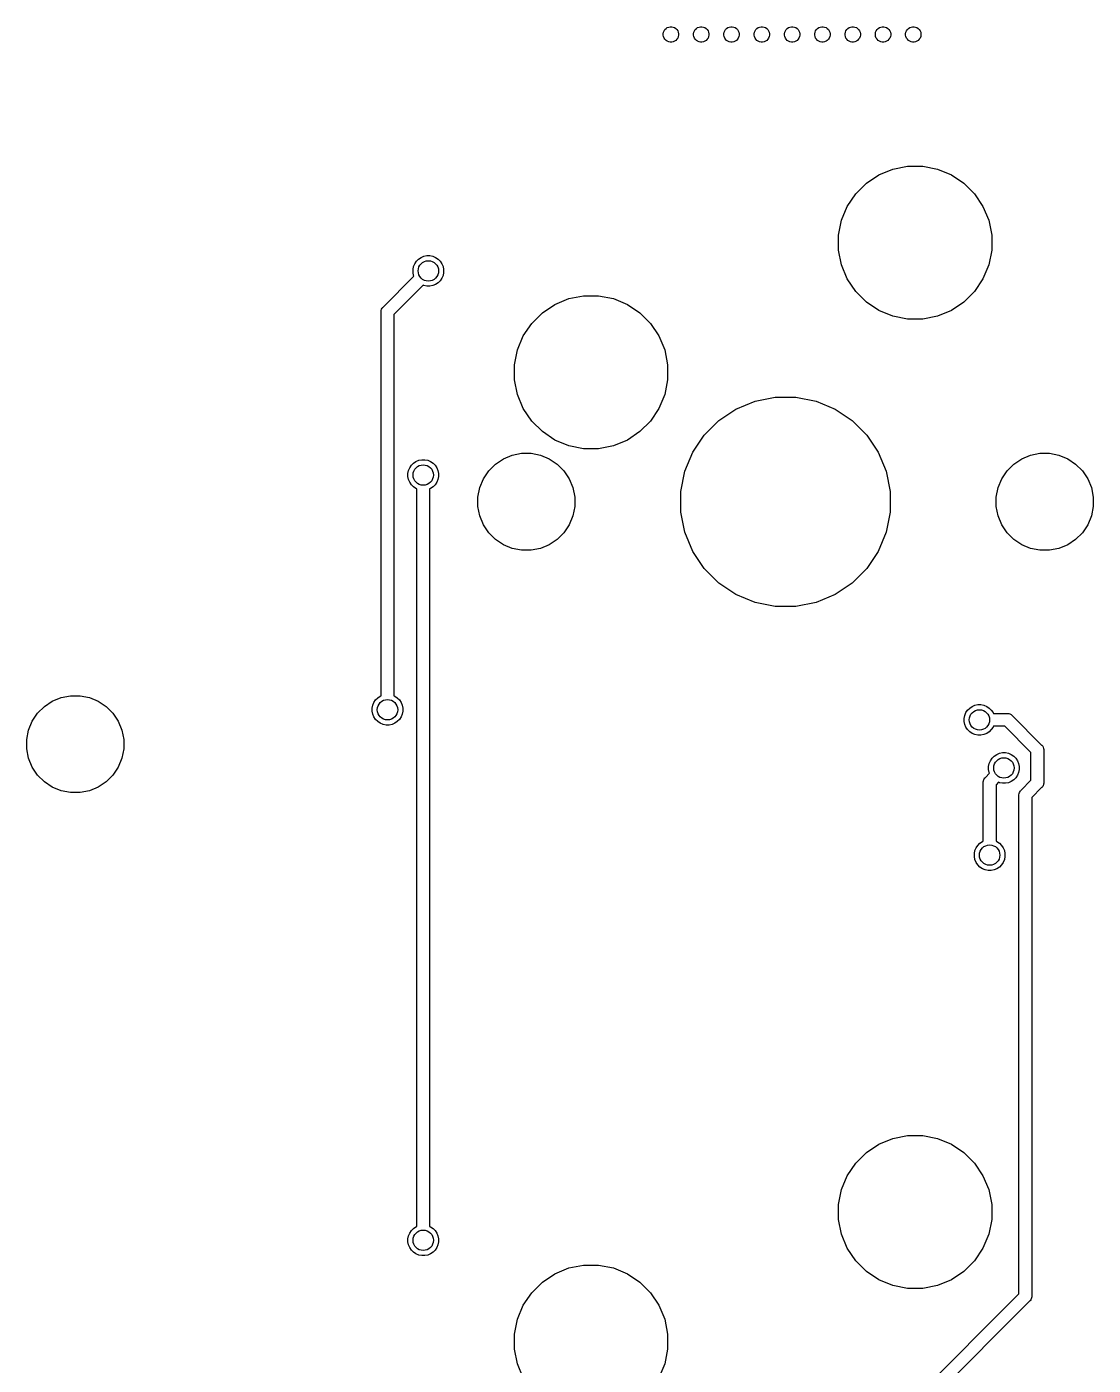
# Model space of a CAD drawing. Extents: x 0.5 to 11.1, y -4 to -0.9.
# Drawn here: x 1.702 to 2.525, y -1.888 to -0.855 of the extents above; entities that cross this region are included whole.
import ezdxf

# ---------------------------------------------------------------- set-up
doc = ezdxf.new("R2010")
doc.units = 0
doc.header["$MEASUREMENT"] = 0
doc.layers.add('BLACK', color=7, linetype='CONTINUOUS')

msp = doc.modelspace()

# ---------------------------------------------------------------- linework, layer by layer
at = {"layer": 'BLACK', "linetype": 'CONTINUOUS'}
for p, q in [((2.19405, -0.858187), (2.19469, -0.85722)), ((2.19469, -0.85722), (2.19552, -0.856397)), ((2.19552, -0.856397), (2.19648, -0.855751)), ((2.19648, -0.855751), (2.19756, -0.855306)), ((2.19756, -0.855306), (2.1987, -0.855079)), ((2.1987, -0.855079), (2.19986, -0.855079)), ((2.19986, -0.855079), (2.201, -0.855306)), ((2.201, -0.855306), (2.20208, -0.855751)), ((2.20208, -0.855751), (2.20305, -0.856397)), ((2.20305, -0.856397), (2.20387, -0.85722)), ((2.20387, -0.85722), (2.20451, -0.858187)), ((2.21742, -0.858187), (2.21807, -0.85722)), ((2.21807, -0.85722), (2.21889, -0.856397)), ((2.21889, -0.856397), (2.21986, -0.855751)), ((2.21986, -0.855751), (2.22093, -0.855306)), ((2.22093, -0.855306), (2.22208, -0.855079)), ((2.22208, -0.855079), (2.22324, -0.855079)), ((2.22324, -0.855079), (2.22438, -0.855306)), ((2.22438, -0.855306), (2.22545, -0.855751)), ((2.22545, -0.855751), (2.22642, -0.856397)), ((2.22642, -0.856397), (2.22724, -0.85722)), ((2.22724, -0.85722), (2.22789, -0.858187)), ((2.2408, -0.858187), (2.24145, -0.85722)), ((2.24145, -0.85722), (2.24227, -0.856397)), ((2.24227, -0.856397), (2.24324, -0.855751)), ((2.24324, -0.855751), (2.24431, -0.855306)), ((2.24431, -0.855306), (2.24545, -0.855079)), ((2.24545, -0.855079), (2.24662, -0.855079)), ((2.24662, -0.855079), (2.24776, -0.855306)), ((2.24776, -0.855306), (2.24883, -0.855751)), ((2.24883, -0.855751), (2.2498, -0.856397)), ((2.2498, -0.856397), (2.25062, -0.85722)), ((2.25062, -0.85722), (2.25127, -0.858187)), ((2.26418, -0.858187), (2.26482, -0.85722)), ((2.26482, -0.85722), (2.26564, -0.856397)), ((2.26564, -0.856397), (2.26661, -0.855751)), ((2.26661, -0.855751), (2.26769, -0.855306)), ((2.26769, -0.855306), (2.26883, -0.855079)), ((2.26883, -0.855079), (2.26999, -0.855079)), ((2.26999, -0.855079), (2.27113, -0.855306)), ((2.27113, -0.855306), (2.27221, -0.855751)), ((2.27221, -0.855751), (2.27317, -0.856397)), ((2.27317, -0.856397), (2.274, -0.85722)), ((2.274, -0.85722), (2.27464, -0.858187)), ((2.28755, -0.858187), (2.2882, -0.85722)), ((2.2882, -0.85722), (2.28902, -0.856397)), ((2.28902, -0.856397), (2.28999, -0.855751)), ((2.28999, -0.855751), (2.29106, -0.855306)), ((2.29106, -0.855306), (2.2922, -0.855079)), ((2.2922, -0.855079), (2.29337, -0.855079)), ((2.29337, -0.855079), (2.29451, -0.855306)), ((2.29451, -0.855306), (2.29558, -0.855751)), ((2.29558, -0.855751), (2.29655, -0.856397)), ((2.29655, -0.856397), (2.29737, -0.85722)), ((2.29737, -0.85722), (2.29802, -0.858187)), ((2.31093, -0.858187), (2.31157, -0.85722)), ((2.31157, -0.85722), (2.3124, -0.856397)), ((2.3124, -0.856397), (2.31336, -0.855751)), ((2.31336, -0.855751), (2.31444, -0.855306)), ((2.31444, -0.855306), (2.31558, -0.855079)), ((2.31558, -0.855079), (2.31674, -0.855079)), ((2.31674, -0.855079), (2.31788, -0.855306)), ((2.31788, -0.855306), (2.31896, -0.855751)), ((2.31896, -0.855751), (2.31993, -0.856397)), ((2.31993, -0.856397), (2.32075, -0.85722)), ((2.32075, -0.85722), (2.32139, -0.858187)), ((2.3343, -0.858187), (2.33495, -0.85722)), ((2.33495, -0.85722), (2.33577, -0.856397)), ((2.33577, -0.856397), (2.33674, -0.855751)), ((2.33674, -0.855751), (2.33781, -0.855306)), ((2.33781, -0.855306), (2.33896, -0.855079)), ((2.33896, -0.855079), (2.34012, -0.855079)), ((2.34012, -0.855079), (2.34126, -0.855306)), ((2.34126, -0.855306), (2.34233, -0.855751)), ((2.34233, -0.855751), (2.3433, -0.856397)), ((2.3433, -0.856397), (2.34412, -0.85722)), ((2.34412, -0.85722), (2.34477, -0.858187)), ((2.35768, -0.858187), (2.35833, -0.85722)), ((2.35833, -0.85722), (2.35915, -0.856397)), ((2.35915, -0.856397), (2.36012, -0.855751)), ((2.36012, -0.855751), (2.36119, -0.855306)), ((2.36119, -0.855306), (2.36233, -0.855079)), ((2.36233, -0.855079), (2.3635, -0.855079)), ((2.3635, -0.855079), (2.36464, -0.855306)), ((2.36464, -0.855306), (2.36571, -0.855751)), ((2.36571, -0.855751), (2.36668, -0.856397)), ((2.36668, -0.856397), (2.3675, -0.85722)), ((2.3675, -0.85722), (2.36815, -0.858187)), ((2.38106, -0.858187), (2.3817, -0.85722)), ((2.3817, -0.85722), (2.38252, -0.856397)), ((2.38252, -0.856397), (2.38349, -0.855751)), ((2.38349, -0.855751), (2.38457, -0.855306)), ((2.38457, -0.855306), (2.38571, -0.855079)), ((2.38571, -0.855079), (2.38687, -0.855079)), ((2.38687, -0.855079), (2.38801, -0.855306)), ((2.38801, -0.855306), (2.38909, -0.855751)), ((2.38909, -0.855751), (2.39005, -0.856397)), ((2.39005, -0.856397), (2.39088, -0.85722)), ((2.39088, -0.85722), (2.39152, -0.858187)), ((2.19338, -0.860403), (2.1936, -0.859262)), ((2.19338, -0.861566), (2.19338, -0.860403)), ((2.1936, -0.862707), (2.19338, -0.861566)), ((2.1936, -0.859262), (2.19405, -0.858187)), ((2.19405, -0.863782), (2.1936, -0.862707)), ((2.19469, -0.864749), (2.19405, -0.863782)), ((2.19552, -0.865571), (2.19469, -0.864749)), ((2.19648, -0.866218), (2.19552, -0.865571)), ((2.19756, -0.866663), (2.19648, -0.866218)), ((2.1987, -0.86689), (2.19756, -0.866663)), ((2.19986, -0.86689), (2.1987, -0.86689)), ((2.201, -0.866663), (2.19986, -0.86689)), ((2.20208, -0.866218), (2.201, -0.866663)), ((2.20305, -0.865571), (2.20208, -0.866218)), ((2.20387, -0.864749), (2.20305, -0.865571)), ((2.20451, -0.863782), (2.20387, -0.864749)), ((2.20451, -0.858187), (2.20496, -0.859262)), ((2.20496, -0.862707), (2.20451, -0.863782)), ((2.20496, -0.859262), (2.20519, -0.860403)), ((2.20519, -0.861566), (2.20496, -0.862707)), ((2.20519, -0.860403), (2.20519, -0.861566)), ((2.21675, -0.860403), (2.21698, -0.859262)), ((2.21675, -0.861566), (2.21675, -0.860403)), ((2.21698, -0.862707), (2.21675, -0.861566)), ((2.21698, -0.859262), (2.21742, -0.858187)), ((2.21742, -0.863782), (2.21698, -0.862707)), ((2.21807, -0.864749), (2.21742, -0.863782)), ((2.21889, -0.865571), (2.21807, -0.864749)), ((2.21986, -0.866218), (2.21889, -0.865571)), ((2.22093, -0.866663), (2.21986, -0.866218)), ((2.22208, -0.86689), (2.22093, -0.866663)), ((2.22324, -0.86689), (2.22208, -0.86689)), ((2.22438, -0.866663), (2.22324, -0.86689)), ((2.22545, -0.866218), (2.22438, -0.866663)), ((2.22642, -0.865571), (2.22545, -0.866218)), ((2.22724, -0.864749), (2.22642, -0.865571)), ((2.22789, -0.863782), (2.22724, -0.864749)), ((2.22789, -0.858187), (2.22834, -0.859262)), ((2.22834, -0.862707), (2.22789, -0.863782)), ((2.22834, -0.859262), (2.22856, -0.860403)), ((2.22856, -0.861566), (2.22834, -0.862707)), ((2.22856, -0.860403), (2.22856, -0.861566)), ((2.24013, -0.860403), (2.24035, -0.859262)), ((2.24013, -0.861566), (2.24013, -0.860403)), ((2.24035, -0.862707), (2.24013, -0.861566)), ((2.24035, -0.859262), (2.2408, -0.858187)), ((2.2408, -0.863782), (2.24035, -0.862707)), ((2.24145, -0.864749), (2.2408, -0.863782)), ((2.24227, -0.865571), (2.24145, -0.864749)), ((2.24324, -0.866218), (2.24227, -0.865571)), ((2.24431, -0.866663), (2.24324, -0.866218)), ((2.24545, -0.86689), (2.24431, -0.866663)), ((2.24662, -0.86689), (2.24545, -0.86689)), ((2.24776, -0.866663), (2.24662, -0.86689)), ((2.24883, -0.866218), (2.24776, -0.866663)), ((2.2498, -0.865571), (2.24883, -0.866218)), ((2.25062, -0.864749), (2.2498, -0.865571)), ((2.25127, -0.863782), (2.25062, -0.864749)), ((2.25127, -0.858187), (2.25171, -0.859262)), ((2.25171, -0.862707), (2.25127, -0.863782)), ((2.25171, -0.859262), (2.25194, -0.860403)), ((2.25194, -0.861566), (2.25171, -0.862707)), ((2.25194, -0.860403), (2.25194, -0.861566)), ((2.2635, -0.860403), (2.26373, -0.859262)), ((2.2635, -0.861566), (2.2635, -0.860403)), ((2.26373, -0.862707), (2.2635, -0.861566)), ((2.26373, -0.859262), (2.26418, -0.858187)), ((2.26418, -0.863782), (2.26373, -0.862707)), ((2.26482, -0.864749), (2.26418, -0.863782)), ((2.26564, -0.865571), (2.26482, -0.864749)), ((2.26661, -0.866218), (2.26564, -0.865571)), ((2.26769, -0.866663), (2.26661, -0.866218)), ((2.26883, -0.86689), (2.26769, -0.866663)), ((2.26999, -0.86689), (2.26883, -0.86689)), ((2.27113, -0.866663), (2.26999, -0.86689)), ((2.27221, -0.866218), (2.27113, -0.866663)), ((2.27317, -0.865571), (2.27221, -0.866218)), ((2.274, -0.864749), (2.27317, -0.865571)), ((2.27464, -0.863782), (2.274, -0.864749)), ((2.27464, -0.858187), (2.27509, -0.859262)), ((2.27509, -0.862707), (2.27464, -0.863782)), ((2.27509, -0.859262), (2.27531, -0.860403)), ((2.27531, -0.861566), (2.27509, -0.862707)), ((2.27531, -0.860403), (2.27531, -0.861566)), ((2.28688, -0.860403), (2.28711, -0.859262)), ((2.28688, -0.861566), (2.28688, -0.860403)), ((2.28711, -0.862707), (2.28688, -0.861566)), ((2.28711, -0.859262), (2.28755, -0.858187)), ((2.28755, -0.863782), (2.28711, -0.862707)), ((2.2882, -0.864749), (2.28755, -0.863782)), ((2.28902, -0.865571), (2.2882, -0.864749)), ((2.28999, -0.866218), (2.28902, -0.865571)), ((2.29106, -0.866663), (2.28999, -0.866218)), ((2.2922, -0.86689), (2.29106, -0.866663)), ((2.29337, -0.86689), (2.2922, -0.86689)), ((2.29451, -0.866663), (2.29337, -0.86689)), ((2.29558, -0.866218), (2.29451, -0.866663)), ((2.29655, -0.865571), (2.29558, -0.866218)), ((2.29737, -0.864749), (2.29655, -0.865571)), ((2.29802, -0.863782), (2.29737, -0.864749)), ((2.29802, -0.858187), (2.29846, -0.859262)), ((2.29846, -0.862707), (2.29802, -0.863782)), ((2.29846, -0.859262), (2.29869, -0.860403)), ((2.29869, -0.861566), (2.29846, -0.862707)), ((2.29869, -0.860403), (2.29869, -0.861566)), ((2.31026, -0.860403), (2.31048, -0.859262)), ((2.31026, -0.861566), (2.31026, -0.860403)), ((2.31048, -0.862707), (2.31026, -0.861566)), ((2.31048, -0.859262), (2.31093, -0.858187)), ((2.31093, -0.863782), (2.31048, -0.862707)), ((2.31157, -0.864749), (2.31093, -0.863782)), ((2.3124, -0.865571), (2.31157, -0.864749)), ((2.31336, -0.866218), (2.3124, -0.865571)), ((2.31444, -0.866663), (2.31336, -0.866218)), ((2.31558, -0.86689), (2.31444, -0.866663)), ((2.31674, -0.86689), (2.31558, -0.86689)), ((2.31788, -0.866663), (2.31674, -0.86689)), ((2.31896, -0.866218), (2.31788, -0.866663)), ((2.31993, -0.865571), (2.31896, -0.866218)), ((2.32075, -0.864749), (2.31993, -0.865571)), ((2.32139, -0.863782), (2.32075, -0.864749)), ((2.32139, -0.858187), (2.32184, -0.859262)), ((2.32184, -0.862707), (2.32139, -0.863782)), ((2.32184, -0.859262), (2.32207, -0.860403)), ((2.32207, -0.861566), (2.32184, -0.862707)), ((2.32207, -0.860403), (2.32207, -0.861566)), ((2.33363, -0.860403), (2.33386, -0.859262)), ((2.33363, -0.861566), (2.33363, -0.860403)), ((2.33386, -0.862707), (2.33363, -0.861566)), ((2.33386, -0.859262), (2.3343, -0.858187)), ((2.3343, -0.863782), (2.33386, -0.862707)), ((2.33495, -0.864749), (2.3343, -0.863782)), ((2.33577, -0.865571), (2.33495, -0.864749)), ((2.33674, -0.866218), (2.33577, -0.865571)), ((2.33781, -0.866663), (2.33674, -0.866218)), ((2.33896, -0.86689), (2.33781, -0.866663)), ((2.34012, -0.86689), (2.33896, -0.86689)), ((2.34126, -0.866663), (2.34012, -0.86689)), ((2.34233, -0.866218), (2.34126, -0.866663)), ((2.3433, -0.865571), (2.34233, -0.866218)), ((2.34412, -0.864749), (2.3433, -0.865571)), ((2.34477, -0.863782), (2.34412, -0.864749)), ((2.34477, -0.858187), (2.34522, -0.859262)), ((2.34522, -0.862707), (2.34477, -0.863782)), ((2.34522, -0.859262), (2.34544, -0.860403)), ((2.34544, -0.861566), (2.34522, -0.862707)), ((2.34544, -0.860403), (2.34544, -0.861566)), ((2.35701, -0.860403), (2.35723, -0.859262)), ((2.35701, -0.861566), (2.35701, -0.860403)), ((2.35723, -0.862707), (2.35701, -0.861566)), ((2.35723, -0.859262), (2.35768, -0.858187)), ((2.35768, -0.863782), (2.35723, -0.862707)), ((2.35833, -0.864749), (2.35768, -0.863782)), ((2.35915, -0.865571), (2.35833, -0.864749)), ((2.36012, -0.866218), (2.35915, -0.865571)), ((2.36119, -0.866663), (2.36012, -0.866218)), ((2.36233, -0.86689), (2.36119, -0.866663)), ((2.3635, -0.86689), (2.36233, -0.86689)), ((2.36464, -0.866663), (2.3635, -0.86689)), ((2.36571, -0.866218), (2.36464, -0.866663)), ((2.36668, -0.865571), (2.36571, -0.866218)), ((2.3675, -0.864749), (2.36668, -0.865571)), ((2.36815, -0.863782), (2.3675, -0.864749)), ((2.36815, -0.858187), (2.36859, -0.859262)), ((2.36859, -0.862707), (2.36815, -0.863782)), ((2.36859, -0.859262), (2.36882, -0.860403)), ((2.36882, -0.861566), (2.36859, -0.862707)), ((2.36882, -0.860403), (2.36882, -0.861566)), ((2.38038, -0.860403), (2.38061, -0.859262)), ((2.38038, -0.861566), (2.38038, -0.860403)), ((2.38061, -0.862707), (2.38038, -0.861566)), ((2.38061, -0.859262), (2.38106, -0.858187)), ((2.38106, -0.863782), (2.38061, -0.862707)), ((2.3817, -0.864749), (2.38106, -0.863782)), ((2.38252, -0.865571), (2.3817, -0.864749)), ((2.38349, -0.866218), (2.38252, -0.865571)), ((2.38457, -0.866663), (2.38349, -0.866218)), ((2.38571, -0.86689), (2.38457, -0.866663)), ((2.38687, -0.86689), (2.38571, -0.86689)), ((2.38801, -0.866663), (2.38687, -0.86689)), ((2.38909, -0.866218), (2.38801, -0.866663)), ((2.39005, -0.865571), (2.38909, -0.866218)), ((2.39088, -0.864749), (2.39005, -0.865571)), ((2.39152, -0.863782), (2.39088, -0.864749)), ((2.39152, -0.858187), (2.39197, -0.859262)), ((2.39197, -0.862707), (2.39152, -0.863782)), ((2.39197, -0.859262), (2.39219, -0.860403)), ((2.39219, -0.861566), (2.39197, -0.862707)), ((2.39219, -0.860403), (2.39219, -0.861566)), ((2.35005, -0.975782), (2.35972, -0.96932)), ((2.35972, -0.96932), (2.37047, -0.964868)), ((2.37047, -0.964868), (2.38188, -0.962598)), ((2.38188, -0.962598), (2.39351, -0.962598)), ((2.39351, -0.962598), (2.40492, -0.964868)), ((2.40492, -0.964868), (2.41567, -0.96932)), ((2.41567, -0.96932), (2.42534, -0.975782)), ((2.34183, -0.984008), (2.35005, -0.975782)), ((2.42534, -0.975782), (2.43357, -0.984008)), ((2.33536, -0.99368), (2.34183, -0.984008)), ((2.43357, -0.984008), (2.44003, -0.99368)), ((2.33091, -1.00443), (2.33536, -0.99368)), ((2.44003, -0.99368), (2.44448, -1.00443)), ((2.32864, -1.01584), (2.33091, -1.00443)), ((2.44448, -1.00443), (2.44675, -1.01584)), ((2.32864, -1.02747), (2.32864, -1.01584)), ((2.44675, -1.01584), (2.44675, -1.02747)), ((2.00651, -1.03304), (2.00866, -1.03215)), ((2.00866, -1.03215), (2.01094, -1.03169)), ((2.01094, -1.03169), (2.01327, -1.03169)), ((2.01327, -1.03169), (2.01555, -1.03215)), ((2.01555, -1.03215), (2.0177, -1.03304)), ((2.33091, -1.03888), (2.32864, -1.02747)), ((2.44675, -1.02747), (2.44448, -1.03888)), ((2.0003, -1.04234), (2.00075, -1.04006)), ((2.0003, -1.04467), (2.0003, -1.04234)), ((2.00075, -1.04006), (2.00164, -1.03791)), ((2.00164, -1.03791), (2.00293, -1.03597)), ((2.00293, -1.03597), (2.00458, -1.03433)), ((2.00458, -1.03433), (2.00651, -1.03304)), ((2.0177, -1.03304), (2.01964, -1.03433)), ((2.01964, -1.03433), (2.02128, -1.03597)), ((2.02128, -1.03597), (2.02257, -1.03791)), ((2.02257, -1.03791), (2.02346, -1.04006)), ((2.02346, -1.04006), (2.02392, -1.04234)), ((2.02392, -1.04234), (2.02392, -1.04467)), ((2.33536, -1.04963), (2.33091, -1.03888)), ((2.44448, -1.03888), (2.44003, -1.04963)), ((1.9773, -1.07135), (2.00103, -1.04762)), ((2.00075, -1.04695), (2.0003, -1.04467)), ((2.00103, -1.04762), (2.00075, -1.04695)), ((2.01964, -1.05268), (2.0177, -1.05397)), ((2.02128, -1.05103), (2.01964, -1.05268)), ((2.02257, -1.0491), (2.02128, -1.05103)), ((2.02346, -1.04695), (2.02257, -1.0491)), ((2.02392, -1.04467), (2.02346, -1.04695)), ((2.34183, -1.0593), (2.33536, -1.04963)), ((2.44003, -1.04963), (2.43357, -1.0593)), ((2.00799, -1.05458), (1.98553, -1.07704)), ((2.00866, -1.05486), (2.00799, -1.05458)), ((2.01094, -1.05531), (2.00866, -1.05486)), ((2.01327, -1.05531), (2.01094, -1.05531)), ((2.01555, -1.05486), (2.01327, -1.05531)), ((2.0177, -1.05397), (2.01555, -1.05486)), ((2.12047, -1.06487), (2.13188, -1.0626)), ((2.13188, -1.0626), (2.14351, -1.0626)), ((2.14351, -1.0626), (2.15492, -1.06487)), ((2.35005, -1.06752), (2.34183, -1.0593)), ((2.43357, -1.0593), (2.42534, -1.06752)), ((1.97567, -1.075), (1.97576, -1.07404)), ((1.97576, -1.07404), (1.97604, -1.07311)), ((1.97604, -1.07311), (1.9765, -1.07225)), ((1.9765, -1.07225), (1.97696, -1.07169)), ((1.97696, -1.07169), (1.97711, -1.0715)), ((1.97696, -1.07169), (1.97696, -1.07169)), ((1.97711, -1.0715), (1.9773, -1.07135)), ((2.10005, -1.07578), (2.10972, -1.06932)), ((2.10972, -1.06932), (2.12047, -1.06487)), ((2.15492, -1.06487), (2.16567, -1.06932)), ((2.16567, -1.06932), (2.17534, -1.07578)), ((2.35972, -1.07399), (2.35005, -1.06752)), ((2.37047, -1.07844), (2.35972, -1.07399)), ((2.41567, -1.07399), (2.40492, -1.07844)), ((2.42534, -1.06752), (2.41567, -1.07399)), ((1.97569, -1.07524), (1.97567, -1.075)), ((1.97569, -1.37134), (1.97569, -1.07524)), ((1.98553, -1.07704), (1.98553, -1.37134)), ((2.08536, -1.09368), (2.09183, -1.08401)), ((2.09183, -1.08401), (2.10005, -1.07578)), ((2.17534, -1.07578), (2.18357, -1.08401)), ((2.18357, -1.08401), (2.19003, -1.09368)), ((2.38188, -1.08071), (2.37047, -1.07844)), ((2.39351, -1.08071), (2.38188, -1.08071)), ((2.40492, -1.07844), (2.39351, -1.08071)), ((2.08091, -1.10443), (2.08536, -1.09368)), ((2.19003, -1.09368), (2.19448, -1.10443)), ((2.07864, -1.11584), (2.08091, -1.10443)), ((2.19448, -1.10443), (2.19675, -1.11584)), ((2.07864, -1.12747), (2.07864, -1.11584)), ((2.19675, -1.11584), (2.19675, -1.12747)), ((2.08091, -1.13888), (2.07864, -1.12747)), ((2.19675, -1.12747), (2.19448, -1.13888)), ((2.08536, -1.14963), (2.08091, -1.13888)), ((2.19448, -1.13888), (2.19003, -1.14963)), ((2.24947, -1.15013), (2.26416, -1.14405)), ((2.26416, -1.14405), (2.27975, -1.14094)), ((2.27975, -1.14094), (2.29565, -1.14094)), ((2.29565, -1.14094), (2.31124, -1.14405)), ((2.31124, -1.14405), (2.32593, -1.15013)), ((2.09183, -1.1593), (2.08536, -1.14963)), ((2.19003, -1.14963), (2.18357, -1.1593)), ((2.23625, -1.15896), (2.24947, -1.15013)), ((2.32593, -1.15013), (2.33915, -1.15896)), ((2.10005, -1.16752), (2.09183, -1.1593)), ((2.18357, -1.1593), (2.17534, -1.16752)), ((2.22501, -1.1702), (2.23625, -1.15896)), ((2.33915, -1.15896), (2.35039, -1.1702)), ((2.10972, -1.17399), (2.10005, -1.16752)), ((2.12047, -1.17844), (2.10972, -1.17399)), ((2.16567, -1.17399), (2.15492, -1.17844)), ((2.17534, -1.16752), (2.16567, -1.17399)), ((2.21617, -1.18342), (2.22501, -1.1702)), ((2.35039, -1.1702), (2.35922, -1.18342)), ((2.06998, -1.18851), (2.07679, -1.18569)), ((2.07679, -1.18569), (2.08401, -1.18425)), ((2.08401, -1.18425), (2.09138, -1.18425)), ((2.09138, -1.18425), (2.09861, -1.18569)), ((2.09861, -1.18569), (2.10541, -1.18851)), ((2.13188, -1.18071), (2.12047, -1.17844)), ((2.14351, -1.18071), (2.13188, -1.18071)), ((2.15492, -1.17844), (2.14351, -1.18071)), ((2.21009, -1.19811), (2.21617, -1.18342)), ((2.35922, -1.18342), (2.3653, -1.19811)), ((2.46998, -1.18851), (2.47679, -1.18569)), ((2.47679, -1.18569), (2.48401, -1.18425)), ((2.48401, -1.18425), (2.49138, -1.18425)), ((2.49138, -1.18425), (2.49861, -1.18569)), ((2.49861, -1.18569), (2.50541, -1.18851)), ((1.99636, -1.19982), (1.99681, -1.19754)), ((1.99681, -1.19754), (1.9977, -1.19539)), ((1.9977, -1.19539), (1.999, -1.19346)), ((1.999, -1.19346), (2.00064, -1.19181)), ((2.00064, -1.19181), (2.00257, -1.19052)), ((2.00257, -1.19052), (2.00472, -1.18963)), ((2.00472, -1.18963), (2.00701, -1.18917)), ((2.00701, -1.18917), (2.00933, -1.18917)), ((2.00933, -1.18917), (2.01161, -1.18963)), ((2.01161, -1.18963), (2.01376, -1.19052)), ((2.01376, -1.19052), (2.0157, -1.19181)), ((2.0157, -1.19181), (2.01734, -1.19346)), ((2.01734, -1.19346), (2.01864, -1.19539)), ((2.01864, -1.19539), (2.01953, -1.19754)), ((2.01953, -1.19754), (2.01998, -1.19982)), ((2.05455, -1.20394), (2.05865, -1.19781)), ((2.05865, -1.19781), (2.06385, -1.1926)), ((2.06385, -1.1926), (2.06998, -1.18851)), ((2.10541, -1.18851), (2.11154, -1.1926)), ((2.11154, -1.1926), (2.11675, -1.19781)), ((2.11675, -1.19781), (2.12084, -1.20394)), ((2.20699, -1.2137), (2.21009, -1.19811)), ((2.3653, -1.19811), (2.36841, -1.2137)), ((2.45455, -1.20394), (2.45865, -1.19781)), ((2.45865, -1.19781), (2.46385, -1.1926)), ((2.46385, -1.1926), (2.46998, -1.18851)), ((2.50541, -1.18851), (2.51154, -1.1926)), ((2.51154, -1.1926), (2.51675, -1.19781)), ((2.51675, -1.19781), (2.52084, -1.20394)), ((1.99636, -1.20215), (1.99636, -1.19982)), ((1.99681, -1.20443), (1.99636, -1.20215)), ((1.9977, -1.20658), (1.99681, -1.20443)), ((1.999, -1.20851), (1.9977, -1.20658)), ((2.01864, -1.20658), (2.01734, -1.20851)), ((2.01953, -1.20443), (2.01864, -1.20658)), ((2.01998, -1.20215), (2.01953, -1.20443)), ((2.01998, -1.19982), (2.01998, -1.20215)), ((2.05173, -1.21074), (2.05455, -1.20394)), ((2.12084, -1.20394), (2.12366, -1.21074)), ((2.45173, -1.21074), (2.45455, -1.20394)), ((2.52084, -1.20394), (2.52366, -1.21074)), ((2.00064, -1.21016), (1.999, -1.20851)), ((2.00257, -1.21145), (2.00064, -1.21016)), ((2.00325, -1.21173), (2.00257, -1.21145)), ((2.00325, -1.78079), (2.00325, -1.21173)), ((2.01376, -1.21145), (2.01309, -1.21173)), ((2.01309, -1.21173), (2.01309, -1.78079)), ((2.0157, -1.21016), (2.01376, -1.21145)), ((2.01734, -1.20851), (2.0157, -1.21016)), ((2.0503, -1.21797), (2.05173, -1.21074)), ((2.0503, -1.22534), (2.0503, -1.21797)), ((2.12366, -1.21074), (2.1251, -1.21797)), ((2.1251, -1.21797), (2.1251, -1.22534)), ((2.20699, -1.2296), (2.20699, -1.2137)), ((2.36841, -1.2137), (2.36841, -1.2296)), ((2.4503, -1.21797), (2.45173, -1.21074)), ((2.4503, -1.22534), (2.4503, -1.21797)), ((2.52366, -1.21074), (2.5251, -1.21797)), ((2.5251, -1.21797), (2.5251, -1.22534)), ((2.05173, -1.23256), (2.0503, -1.22534)), ((2.1251, -1.22534), (2.12366, -1.23256)), ((2.45173, -1.23256), (2.4503, -1.22534)), ((2.5251, -1.22534), (2.52366, -1.23256)), ((2.05455, -1.23937), (2.05173, -1.23256)), ((2.05865, -1.2455), (2.05455, -1.23937)), ((2.12084, -1.23937), (2.11675, -1.2455)), ((2.12366, -1.23256), (2.12084, -1.23937)), ((2.21009, -1.2452), (2.20699, -1.2296)), ((2.36841, -1.2296), (2.3653, -1.2452)), ((2.45455, -1.23937), (2.45173, -1.23256)), ((2.45865, -1.2455), (2.45455, -1.23937)), ((2.52084, -1.23937), (2.51675, -1.2455)), ((2.52366, -1.23256), (2.52084, -1.23937)), ((2.06385, -1.25071), (2.05865, -1.2455)), ((2.11675, -1.2455), (2.11154, -1.25071)), ((2.21617, -1.25988), (2.21009, -1.2452)), ((2.3653, -1.2452), (2.35922, -1.25988)), ((2.46385, -1.25071), (2.45865, -1.2455)), ((2.51675, -1.2455), (2.51154, -1.25071)), ((2.06998, -1.2548), (2.06385, -1.25071)), ((2.07679, -1.25762), (2.06998, -1.2548)), ((2.08401, -1.25906), (2.07679, -1.25762)), ((2.09138, -1.25906), (2.08401, -1.25906)), ((2.09861, -1.25762), (2.09138, -1.25906)), ((2.10541, -1.2548), (2.09861, -1.25762)), ((2.11154, -1.25071), (2.10541, -1.2548)), ((2.22501, -1.2731), (2.21617, -1.25988)), ((2.35922, -1.25988), (2.35039, -1.2731)), ((2.46998, -1.2548), (2.46385, -1.25071)), ((2.47679, -1.25762), (2.46998, -1.2548)), ((2.48401, -1.25906), (2.47679, -1.25762)), ((2.49138, -1.25906), (2.48401, -1.25906)), ((2.49861, -1.25762), (2.49138, -1.25906)), ((2.50541, -1.2548), (2.49861, -1.25762)), ((2.51154, -1.25071), (2.50541, -1.2548)), ((2.23625, -1.28434), (2.22501, -1.2731)), ((2.35039, -1.2731), (2.33915, -1.28434)), ((2.24947, -1.29318), (2.23625, -1.28434)), ((2.33915, -1.28434), (2.32593, -1.29318)), ((2.26416, -1.29926), (2.24947, -1.29318)), ((2.27975, -1.30236), (2.26416, -1.29926)), ((2.31124, -1.29926), (2.29565, -1.30236)), ((2.32593, -1.29318), (2.31124, -1.29926)), ((2.29565, -1.30236), (2.27975, -1.30236)), ((1.72195, -1.37552), (1.72876, -1.3727)), ((1.72876, -1.3727), (1.73598, -1.37126)), ((1.73598, -1.37126), (1.74335, -1.37126)), ((1.74335, -1.37126), (1.75057, -1.3727)), ((1.75057, -1.3727), (1.75738, -1.37552)), ((1.97144, -1.37456), (1.97308, -1.37291)), ((1.97308, -1.37291), (1.97502, -1.37162)), ((1.97502, -1.37162), (1.97569, -1.37134)), ((1.98553, -1.37134), (1.9862, -1.37162)), ((1.9862, -1.37162), (1.98814, -1.37291)), ((1.98814, -1.37291), (1.98978, -1.37456)), ((1.71061, -1.38482), (1.71582, -1.37961)), ((1.71582, -1.37961), (1.72195, -1.37552)), ((1.75738, -1.37552), (1.76351, -1.37961)), ((1.76351, -1.37961), (1.76872, -1.38482)), ((1.9688, -1.38092), (1.96925, -1.37864)), ((1.9688, -1.38325), (1.9688, -1.38092)), ((1.96925, -1.38553), (1.9688, -1.38325)), ((1.96925, -1.37864), (1.97014, -1.37649)), ((1.97014, -1.37649), (1.97144, -1.37456)), ((1.98978, -1.37456), (1.99108, -1.37649)), ((1.99108, -1.37649), (1.99197, -1.37864)), ((1.99197, -1.37864), (1.99242, -1.38092)), ((1.99242, -1.38325), (1.99197, -1.38553)), ((1.99242, -1.38092), (1.99242, -1.38325)), ((2.42684, -1.38437), (2.42813, -1.38243)), ((2.42813, -1.38243), (2.42977, -1.38079)), ((2.42977, -1.38079), (2.43171, -1.37949)), ((2.43171, -1.37949), (2.43386, -1.3786)), ((2.43386, -1.3786), (2.43614, -1.37815)), ((2.43614, -1.37815), (2.43847, -1.37815)), ((2.43847, -1.37815), (2.44075, -1.3786)), ((2.44075, -1.3786), (2.4429, -1.37949)), ((2.4429, -1.37949), (2.44483, -1.38079)), ((2.44483, -1.38079), (2.44648, -1.38243)), ((2.44648, -1.38243), (2.44777, -1.38437)), ((1.7037, -1.39775), (1.70652, -1.39095)), ((1.70652, -1.39095), (1.71061, -1.38482)), ((1.76872, -1.38482), (1.77281, -1.39095)), ((1.77281, -1.39095), (1.77563, -1.39775)), ((1.97014, -1.38768), (1.96925, -1.38553)), ((1.97144, -1.38962), (1.97014, -1.38768)), ((1.97308, -1.39126), (1.97144, -1.38962)), ((1.97502, -1.39255), (1.97308, -1.39126)), ((1.97717, -1.39344), (1.97502, -1.39255)), ((1.97945, -1.3939), (1.97717, -1.39344)), ((1.98177, -1.3939), (1.97945, -1.3939)), ((1.98406, -1.39344), (1.98177, -1.3939)), ((1.9862, -1.39255), (1.98406, -1.39344)), ((1.98814, -1.39126), (1.9862, -1.39255)), ((1.98978, -1.38962), (1.98814, -1.39126)), ((1.99108, -1.38768), (1.98978, -1.38962)), ((1.99197, -1.38553), (1.99108, -1.38768)), ((2.42549, -1.3888), (2.42595, -1.38652)), ((2.42549, -1.39112), (2.42549, -1.3888)), ((2.42595, -1.39341), (2.42549, -1.39112)), ((2.42595, -1.38652), (2.42684, -1.38437)), ((2.42684, -1.39556), (2.42595, -1.39341)), ((2.44777, -1.38437), (2.44805, -1.38504)), ((2.44805, -1.38504), (2.45872, -1.38504)), ((2.45872, -1.38504), (2.45896, -1.38502)), ((2.45896, -1.38502), (2.4592, -1.38504)), ((2.4592, -1.38504), (2.4592, -1.38504)), ((2.4592, -1.38504), (2.45992, -1.38511)), ((2.45992, -1.38511), (2.46085, -1.38539)), ((2.46085, -1.38539), (2.4617, -1.38585)), ((2.4617, -1.38585), (2.46245, -1.38646)), ((2.46245, -1.38646), (2.46261, -1.38665)), ((2.46261, -1.38665), (2.4853, -1.40934)), ((1.70226, -1.40498), (1.7037, -1.39775)), ((1.77563, -1.39775), (1.77707, -1.40498)), ((2.42813, -1.39749), (2.42684, -1.39556)), ((2.42977, -1.39913), (2.42813, -1.39749)), ((2.43171, -1.40043), (2.42977, -1.39913)), ((2.43386, -1.40132), (2.43171, -1.40043)), ((2.43614, -1.40177), (2.43386, -1.40132)), ((2.43847, -1.40177), (2.43614, -1.40177)), ((2.44075, -1.40132), (2.43847, -1.40177)), ((2.4429, -1.40043), (2.44075, -1.40132)), ((2.44483, -1.39913), (2.4429, -1.40043)), ((2.44648, -1.39749), (2.44483, -1.39913)), ((2.44777, -1.39556), (2.44648, -1.39749)), ((2.44805, -1.39488), (2.44777, -1.39556)), ((2.45692, -1.39488), (2.44805, -1.39488)), ((2.47707, -1.41503), (2.45692, -1.39488)), ((1.70226, -1.41235), (1.70226, -1.40498)), ((1.7037, -1.41957), (1.70226, -1.41235)), ((1.77707, -1.41235), (1.77563, -1.41957)), ((1.77707, -1.40498), (1.77707, -1.41235)), ((2.4853, -1.40934), (2.48548, -1.4095)), ((2.48548, -1.4095), (2.48564, -1.40968)), ((2.48564, -1.40968), (2.48564, -1.40968)), ((2.48564, -1.40968), (2.4861, -1.41024)), ((2.4861, -1.41024), (2.48642, -1.41084)), ((2.48642, -1.41084), (2.48656, -1.4111)), ((2.48656, -1.4111), (2.48684, -1.41203)), ((2.48684, -1.41203), (2.48691, -1.41275)), ((2.48691, -1.41275), (2.48691, -1.41275)), ((2.48691, -1.41275), (2.48693, -1.41299)), ((2.48693, -1.41299), (2.48691, -1.41323)), ((2.48691, -1.41323), (2.48691, -1.43834)), ((1.70652, -1.42638), (1.7037, -1.41957)), ((1.77563, -1.41957), (1.77281, -1.42638)), ((2.44439, -1.42588), (2.44484, -1.4236)), ((2.44484, -1.4236), (2.44573, -1.42145)), ((2.44573, -1.42145), (2.44703, -1.41952)), ((2.44703, -1.41952), (2.44867, -1.41787)), ((2.44867, -1.41787), (2.45061, -1.41658)), ((2.45061, -1.41658), (2.45276, -1.41569)), ((2.45276, -1.41569), (2.45504, -1.41523)), ((2.45504, -1.41523), (2.45736, -1.41523)), ((2.45736, -1.41523), (2.45965, -1.41569)), ((2.45965, -1.41569), (2.4618, -1.41658)), ((2.4618, -1.41658), (2.46373, -1.41787)), ((2.46373, -1.41787), (2.46538, -1.41952)), ((2.46538, -1.41952), (2.46667, -1.42145)), ((2.46667, -1.42145), (2.46756, -1.4236)), ((2.46756, -1.4236), (2.46801, -1.42588)), ((2.47707, -1.43654), (2.47707, -1.41503)), ((1.71061, -1.4325), (1.70652, -1.42638)), ((1.71582, -1.43771), (1.71061, -1.4325)), ((1.76872, -1.4325), (1.76351, -1.43771)), ((1.77281, -1.42638), (1.76872, -1.4325)), ((2.44061, -1.43618), (2.44107, -1.43532)), ((2.44107, -1.43532), (2.44153, -1.43476)), ((2.44153, -1.43476), (2.44168, -1.43457)), ((2.44153, -1.43476), (2.44153, -1.43476)), ((2.44168, -1.43457), (2.44187, -1.43442)), ((2.44187, -1.43442), (2.44512, -1.43116)), ((2.44439, -1.42821), (2.44439, -1.42588)), ((2.44484, -1.43049), (2.44439, -1.42821)), ((2.44512, -1.43116), (2.44484, -1.43049)), ((2.46538, -1.43457), (2.46373, -1.43622)), ((2.46667, -1.43264), (2.46538, -1.43457)), ((2.46756, -1.43049), (2.46667, -1.43264)), ((2.46801, -1.42821), (2.46756, -1.43049)), ((2.46801, -1.42588), (2.46801, -1.42821)), ((1.72195, -1.44181), (1.71582, -1.43771)), ((1.72876, -1.44463), (1.72195, -1.44181)), ((1.73598, -1.44606), (1.72876, -1.44463)), ((1.75057, -1.44463), (1.74335, -1.44606)), ((1.75738, -1.44181), (1.75057, -1.44463)), ((1.76351, -1.43771), (1.75738, -1.44181)), ((2.44023, -1.43807), (2.44027, -1.43771)), ((2.44026, -1.43831), (2.44023, -1.43807)), ((2.44026, -1.48355), (2.44026, -1.43831)), ((2.44027, -1.43771), (2.44033, -1.4371)), ((2.44033, -1.4371), (2.44048, -1.43661)), ((2.44048, -1.43661), (2.44061, -1.43618)), ((2.45208, -1.43812), (2.4501, -1.44011)), ((2.4501, -1.44011), (2.4501, -1.48355)), ((2.45276, -1.4384), (2.45208, -1.43812)), ((2.45504, -1.43886), (2.45276, -1.4384)), ((2.45736, -1.43886), (2.45504, -1.43886)), ((2.45965, -1.4384), (2.45736, -1.43886)), ((2.4618, -1.43751), (2.45965, -1.4384)), ((2.46373, -1.43622), (2.4618, -1.43751)), ((2.46789, -1.44687), (2.46817, -1.44594)), ((2.46817, -1.44594), (2.46862, -1.44509)), ((2.46862, -1.44509), (2.46909, -1.44453)), ((2.46909, -1.44453), (2.46924, -1.44434)), ((2.46909, -1.44453), (2.46909, -1.44453)), ((2.46924, -1.44434), (2.46943, -1.44418)), ((2.46943, -1.44418), (2.47707, -1.43654)), ((2.4853, -1.44223), (2.47766, -1.44987)), ((2.48548, -1.44208), (2.4853, -1.44223)), ((2.48574, -1.44177), (2.48548, -1.44208)), ((2.4861, -1.44133), (2.48574, -1.44177)), ((2.48656, -1.44048), (2.4861, -1.44133)), ((2.48672, -1.43995), (2.48656, -1.44048)), ((2.48684, -1.43955), (2.48672, -1.43995)), ((2.48691, -1.43882), (2.48684, -1.43955)), ((2.48691, -1.43834), (2.48693, -1.43858)), ((2.48693, -1.43858), (2.48691, -1.43882)), ((2.48691, -1.43882), (2.48691, -1.43882)), ((1.74335, -1.44606), (1.73598, -1.44606)), ((2.46779, -1.44783), (2.46789, -1.44687)), ((2.46781, -1.44808), (2.46779, -1.44783)), ((2.46781, -1.8328), (2.46781, -1.44808)), ((2.47766, -1.44987), (2.47766, -1.8346)), ((2.43471, -1.4887), (2.436, -1.48676)), ((2.436, -1.48676), (2.43765, -1.48512)), ((2.43765, -1.48512), (2.43958, -1.48382)), ((2.43958, -1.48382), (2.44026, -1.48355)), ((2.4501, -1.48355), (2.45077, -1.48382)), ((2.45077, -1.48382), (2.45271, -1.48512)), ((2.45271, -1.48512), (2.45435, -1.48676)), ((2.45435, -1.48676), (2.45564, -1.4887)), ((2.43337, -1.49313), (2.43382, -1.49085)), ((2.43337, -1.49545), (2.43337, -1.49313)), ((2.43382, -1.49774), (2.43337, -1.49545)), ((2.43382, -1.49085), (2.43471, -1.4887)), ((2.45564, -1.4887), (2.45653, -1.49085)), ((2.45653, -1.49085), (2.45699, -1.49313)), ((2.45699, -1.49545), (2.45653, -1.49774)), ((2.45699, -1.49313), (2.45699, -1.49545)), ((2.43471, -1.49989), (2.43382, -1.49774)), ((2.436, -1.50182), (2.43471, -1.49989)), ((2.43765, -1.50347), (2.436, -1.50182)), ((2.43958, -1.50476), (2.43765, -1.50347)), ((2.44173, -1.50565), (2.43958, -1.50476)), ((2.44401, -1.5061), (2.44173, -1.50565)), ((2.44634, -1.5061), (2.44401, -1.5061)), ((2.44862, -1.50565), (2.44634, -1.5061)), ((2.45077, -1.50476), (2.44862, -1.50565)), ((2.45271, -1.50347), (2.45077, -1.50476)), ((2.45435, -1.50182), (2.45271, -1.50347)), ((2.45564, -1.49989), (2.45435, -1.50182)), ((2.45653, -1.49774), (2.45564, -1.49989)), ((2.35972, -1.71735), (2.37047, -1.7129)), ((2.37047, -1.7129), (2.38188, -1.71063)), ((2.38188, -1.71063), (2.39351, -1.71063)), ((2.39351, -1.71063), (2.40492, -1.7129)), ((2.40492, -1.7129), (2.41567, -1.71735)), ((2.34183, -1.73204), (2.35005, -1.72381)), ((2.35005, -1.72381), (2.35972, -1.71735)), ((2.41567, -1.71735), (2.42534, -1.72381)), ((2.42534, -1.72381), (2.43357, -1.73204)), ((2.33536, -1.74171), (2.34183, -1.73204)), ((2.43357, -1.73204), (2.44003, -1.74171)), ((2.33091, -1.75246), (2.33536, -1.74171)), ((2.44003, -1.74171), (2.44448, -1.75246)), ((2.32864, -1.76387), (2.33091, -1.75246)), ((2.44448, -1.75246), (2.44675, -1.76387)), ((2.32864, -1.7755), (2.32864, -1.76387)), ((2.44675, -1.76387), (2.44675, -1.7755)), ((2.33091, -1.78691), (2.32864, -1.7755)), ((2.44675, -1.7755), (2.44448, -1.78691)), ((1.99681, -1.78809), (1.9977, -1.78594)), ((1.9977, -1.78594), (1.999, -1.78401)), ((1.999, -1.78401), (2.00064, -1.78236)), ((2.00064, -1.78236), (2.00257, -1.78107)), ((2.00257, -1.78107), (2.00325, -1.78079)), ((2.01309, -1.78079), (2.01376, -1.78107)), ((2.01376, -1.78107), (2.0157, -1.78236)), ((2.0157, -1.78236), (2.01734, -1.78401)), ((2.01734, -1.78401), (2.01864, -1.78594)), ((2.01864, -1.78594), (2.01953, -1.78809)), ((1.99636, -1.79037), (1.99681, -1.78809)), ((1.99636, -1.7927), (1.99636, -1.79037)), ((1.99681, -1.79498), (1.99636, -1.7927)), ((1.9977, -1.79713), (1.99681, -1.79498)), ((1.999, -1.79906), (1.9977, -1.79713)), ((2.01864, -1.79713), (2.01734, -1.79906)), ((2.01953, -1.79498), (2.01864, -1.79713)), ((2.01953, -1.78809), (2.01998, -1.79037)), ((2.01998, -1.7927), (2.01953, -1.79498)), ((2.01998, -1.79037), (2.01998, -1.7927)), ((2.33536, -1.79766), (2.33091, -1.78691)), ((2.44448, -1.78691), (2.44003, -1.79766)), ((2.00064, -1.80071), (1.999, -1.79906)), ((2.00257, -1.802), (2.00064, -1.80071)), ((2.00472, -1.80289), (2.00257, -1.802)), ((2.00701, -1.80335), (2.00472, -1.80289)), ((2.00933, -1.80335), (2.00701, -1.80335)), ((2.01161, -1.80289), (2.00933, -1.80335)), ((2.01376, -1.802), (2.01161, -1.80289)), ((2.0157, -1.80071), (2.01376, -1.802)), ((2.01734, -1.79906), (2.0157, -1.80071)), ((2.34183, -1.80733), (2.33536, -1.79766)), ((2.35005, -1.81556), (2.34183, -1.80733)), ((2.43357, -1.80733), (2.42534, -1.81556)), ((2.44003, -1.79766), (2.43357, -1.80733)), ((2.10005, -1.82381), (2.10972, -1.81735)), ((2.10972, -1.81735), (2.12047, -1.8129)), ((2.12047, -1.8129), (2.13188, -1.81063)), ((2.13188, -1.81063), (2.14351, -1.81063)), ((2.14351, -1.81063), (2.15492, -1.8129)), ((2.15492, -1.8129), (2.16567, -1.81735)), ((2.16567, -1.81735), (2.17534, -1.82381)), ((2.35972, -1.82202), (2.35005, -1.81556)), ((2.42534, -1.81556), (2.41567, -1.82202)), ((2.09183, -1.83204), (2.10005, -1.82381)), ((2.17534, -1.82381), (2.18357, -1.83204)), ((2.37047, -1.82647), (2.35972, -1.82202)), ((2.38188, -1.82874), (2.37047, -1.82647)), ((2.40492, -1.82647), (2.39351, -1.82874)), ((2.41567, -1.82202), (2.40492, -1.82647)), ((2.08536, -1.84171), (2.09183, -1.83204)), ((2.18357, -1.83204), (2.19003, -1.84171)), ((2.39351, -1.82874), (2.38188, -1.82874)), ((2.38675, -1.91387), (2.46781, -1.8328)), ((2.47605, -1.83849), (2.39498, -1.91956)), ((2.47623, -1.83834), (2.47605, -1.83849)), ((2.47639, -1.83815), (2.47623, -1.83834)), ((2.47685, -1.83759), (2.47639, -1.83815)), ((2.47639, -1.83815), (2.47639, -1.83815)), ((2.4773, -1.83673), (2.47685, -1.83759)), ((2.47685, -1.83759), (2.47685, -1.83759)), ((2.47759, -1.83581), (2.4773, -1.83673)), ((2.47766, -1.83508), (2.47759, -1.83581)), ((2.47766, -1.8346), (2.47768, -1.83484)), ((2.47768, -1.83484), (2.47766, -1.83508)), ((2.47766, -1.83508), (2.47766, -1.83508)), ((2.08091, -1.85246), (2.08536, -1.84171)), ((2.19003, -1.84171), (2.19448, -1.85246)), ((2.07864, -1.86387), (2.08091, -1.85246)), ((2.19448, -1.85246), (2.19675, -1.86387)), ((2.07864, -1.8755), (2.07864, -1.86387)), ((2.19675, -1.86387), (2.19675, -1.8755)), ((2.08091, -1.88691), (2.07864, -1.8755)), ((2.19675, -1.8755), (2.19448, -1.88691)), ((2.08536, -1.89766), (2.08091, -1.88691)), ((2.19448, -1.88691), (2.19003, -1.89766))]:
    msp.add_line(p, q, dxfattribs=at)
at = {"layer": 'BLACK'}
for centre in [(2.01211, -1.0435), (2.00817, -1.20098), (1.98061, -1.38209), (2.4373, -1.38996), (2.4562, -1.42705), (2.44518, -1.49429), (2.00817, -1.79154)]:
    msp.add_circle(centre, 0.007874, dxfattribs=at)

doc.saveas('drawing.dxf')
